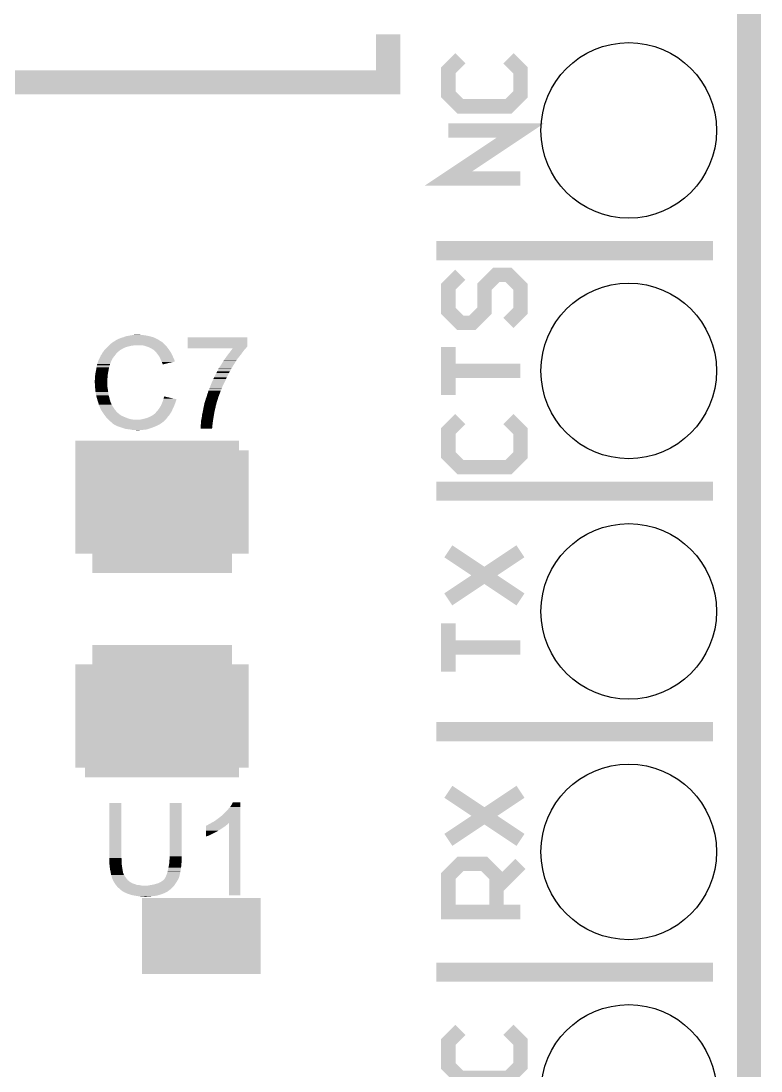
# Model space of a CAD drawing. Extents: x -0.06 to 0.95, y -0.15 to 2.11.
# Drawn here: x 0.6473 to 0.955, y 0.3089 to 0.7455 of the extents above; entities that cross this region are included whole.
import ezdxf

# ---------------------------------------------------------------- set-up
doc = ezdxf.new("R2010")
doc.units = 0
doc.layers.get('0').update_dxf_attribs({"linetype": 'CONTINUOUS'})
for name, color, linetype in [('LORA_CLICK_V104_GKO', 7, 'CONTINUOUS'), ('LORA_CLICK_V104_GTO', 6, 'CONTINUOUS'), ('LORA_CLICK_V104_GTS', 1, 'CONTINUOUS')]:
    doc.layers.add(name, color=color, linetype=linetype)

# ---------------------------------------------------------------- blocks, each defined once
blk = doc.blocks.new('RECTANGLE_11')
blk.add_solid([(0.029, 0.024), (0.029, -0.024), (-0.029, 0.024), (-0.029, -0.024)])
blk = doc.blocks.new('RECTANGLE_13')
blk.add_solid([(0.02465, 0.0158), (0.02465, -0.0158), (-0.02465, 0.0158), (-0.02465, -0.0158)])
blk = doc.blocks.new('ROUND_17')
blk.add_circle((0, 0), 0.0365)

msp = doc.modelspace()

# ---------------------------------------------------------------- linework, layer by layer
at = {"layer": 'LORA_CLICK_V104_GKO'}
for points, const_width in [([(0.95, -0.048), (0.95, 2.102)], 0.01), ([(0.95, -0.05), (0.95, 2.1)], 0.006)]:
    msp.add_lwpolyline(points, dxfattribs=dict(at, const_width=const_width))
at = {"layer": 'LORA_CLICK_V104_GTO'}
for points, const_width in [([(0.1, 0.72), (0.8, 0.72), (0.8, 0.74)], 0.01), ([(0.83, 0.73), (0.825, 0.725), (0.825, 0.715), (0.83, 0.71), (0.85, 0.71), (0.855, 0.715), (0.855, 0.725), (0.85, 0.73)], 0.006), ([(0.855, 0.68), (0.825, 0.68), (0.855, 0.7), (0.825, 0.7)], 0.006), ([(0.82, 0.65), (0.935, 0.65)], 0.008), ([(0.83, 0.64), (0.825, 0.635), (0.825, 0.625), (0.83, 0.62), (0.835, 0.62), (0.84, 0.625), (0.84, 0.635), (0.845, 0.64), (0.85, 0.64), (0.855, 0.635), (0.855, 0.625), (0.85, 0.62)], 0.006), ([(0.825, 0.59), (0.825, 0.61), (0.825, 0.6), (0.855, 0.6)], 0.006), ([(0.83, 0.58), (0.825, 0.575), (0.825, 0.565), (0.83, 0.56), (0.85, 0.56), (0.855, 0.565), (0.855, 0.575), (0.85, 0.58)], 0.006), ([(0.674, 0.524), (0.674, 0.567), (0.738, 0.567)], 0.008), ([(0.738, 0.524), (0.738, 0.567)], 0.008), ([(0.82, 0.55), (0.935, 0.55)], 0.008), ([(0.825, 0.505), (0.855, 0.525)], 0.006), ([(0.825, 0.525), (0.855, 0.505)], 0.006), ([(0.825, 0.475), (0.825, 0.495), (0.825, 0.485), (0.855, 0.485)], 0.006), ([(0.674, 0.435), (0.674, 0.478)], 0.008), ([(0.738, 0.435), (0.738, 0.478)], 0.008), ([(0.82, 0.45), (0.935, 0.45)], 0.008), ([(0.674, 0.435), (0.738, 0.435)], 0.008), ([(0.825, 0.405), (0.855, 0.425)], 0.006), ([(0.825, 0.425), (0.855, 0.405)], 0.006), ([(0.855, 0.375), (0.825, 0.375), (0.825, 0.39), (0.83, 0.395), (0.84, 0.395), (0.845, 0.39), (0.845, 0.375)], 0.006), ([(0.845, 0.385), (0.855, 0.395)], 0.006), ([(0.82, 0.35), (0.935, 0.35)], 0.008), ([(0.83, 0.326), (0.825, 0.321), (0.825, 0.311), (0.83, 0.306), (0.85, 0.306), (0.855, 0.311), (0.855, 0.321), (0.85, 0.326)], 0.006)]:
    msp.add_lwpolyline(points, dxfattribs=dict(at, const_width=const_width))
for points in [[(0.684, 0.6107), (0.68471, 0.6113), (0.7073, 0.6107), (0.7067, 0.6113)], [(0.68471, 0.6113), (0.68506, 0.6116), (0.7067, 0.6113), (0.7065, 0.6116)], [(0.68506, 0.6116), (0.6853, 0.6118), (0.7065, 0.6116), (0.7063, 0.6118)], [(0.6853, 0.6118), (0.68547, 0.6119), (0.7063, 0.6118), (0.7062, 0.6119)], [(0.68547, 0.6119), (0.68563, 0.612), (0.7062, 0.6119), (0.706, 0.612)], [(0.68563, 0.612), (0.6858, 0.6121), (0.706, 0.612), (0.7059, 0.6121)], [(0.6858, 0.6121), (0.68663, 0.6126), (0.7058, 0.6121), (0.705, 0.6126)], [(0.6858, 0.6121), (0.6858, 0.6121), (0.7059, 0.6121), (0.7058, 0.6121)], [(0.68663, 0.6126), (0.6868, 0.6127), (0.705, 0.6126), (0.70486, 0.6127)], [(0.6868, 0.6128), (0.6872, 0.613), (0.70472, 0.6128), (0.70444, 0.613)], [(0.6868, 0.6127), (0.6868, 0.6128), (0.70486, 0.6127), (0.70472, 0.6128)], [(0.6872, 0.613), (0.6875, 0.6131), (0.70444, 0.613), (0.7043, 0.6131)], [(0.6875, 0.6131), (0.6879, 0.6133), (0.7043, 0.6131), (0.7039, 0.6133)], [(0.6879, 0.6133), (0.6884, 0.6135), (0.7039, 0.6133), (0.7035, 0.6135)], [(0.6884, 0.6135), (0.6889, 0.6137), (0.7035, 0.6135), (0.70305, 0.6137)], [(0.6889, 0.6137), (0.6895, 0.6139), (0.70305, 0.6137), (0.7026, 0.6139)], [(0.6895, 0.6139), (0.6902, 0.6141), (0.7026, 0.6139), (0.70196, 0.6141)], [(0.6902, 0.6141), (0.6909, 0.6144), (0.70196, 0.6141), (0.701, 0.6144)], [(0.6909, 0.6144), (0.6925, 0.6147), (0.701, 0.6144), (0.6995, 0.6147)], [(0.6925, 0.6147), (0.6937, 0.6149), (0.6995, 0.6147), (0.6981, 0.6149)], [(0.6937, 0.6149), (0.6943, 0.615), (0.6981, 0.6149), (0.6975, 0.615)], [(0.6943, 0.615), (0.6961, 0.6151), (0.697, 0.615), (0.6966, 0.6151)], [(0.7166, 0.6102), (0.7166, 0.6139), (0.7415, 0.6102), (0.7415, 0.6139)], [(0.7166, 0.6139), (0.7166, 0.6139), (0.7415, 0.6139), (0.7166, 0.6139)], [(0.6807, 0.6066), (0.6809, 0.607), (0.68651, 0.6066), (0.68682, 0.607)], [(0.6809, 0.607), (0.68096, 0.6071), (0.68682, 0.607), (0.6869, 0.6071)], [(0.68096, 0.6071), (0.6812, 0.6075), (0.6869, 0.6071), (0.6873, 0.6075)], [(0.6812, 0.6075), (0.68169, 0.6082), (0.6873, 0.6075), (0.688, 0.6082)], [(0.68169, 0.6082), (0.6819, 0.6085), (0.688, 0.6082), (0.6884, 0.6085)], [(0.6819, 0.6085), (0.68199, 0.6086), (0.6884, 0.6085), (0.6885, 0.6086)], [(0.68199, 0.6086), (0.68263, 0.6093), (0.6885, 0.6086), (0.6897, 0.6093)], [(0.68263, 0.6093), (0.6829, 0.6096), (0.6897, 0.6093), (0.69035, 0.6096)], [(0.6829, 0.6096), (0.6832, 0.6099), (0.69035, 0.6096), (0.691, 0.6099)], [(0.6832, 0.6099), (0.6838, 0.6105), (0.691, 0.6099), (0.6934, 0.6105)], [(0.6838, 0.6105), (0.6839, 0.6106), (0.6934, 0.6105), (0.6944, 0.6106)], [(0.6839, 0.6106), (0.684, 0.6107), (0.6944, 0.6106), (0.6949, 0.6107)], [(0.6986, 0.6105), (0.6974, 0.6107), (0.7075, 0.6105), (0.7073, 0.6107)], [(0.6997, 0.6101), (0.6986, 0.6105), (0.7079, 0.6101), (0.7075, 0.6105)], [(0.7, 0.61), (0.6997, 0.6101), (0.708, 0.61), (0.7079, 0.6101)], [(0.7006, 0.6098), (0.7, 0.61), (0.70816, 0.6098), (0.708, 0.61)], [(0.7012, 0.6095), (0.7006, 0.6098), (0.7084, 0.6095), (0.70816, 0.6098)], [(0.7014, 0.6094), (0.7012, 0.6095), (0.70847, 0.6094), (0.7084, 0.6095)], [(0.7019, 0.6091), (0.7014, 0.6094), (0.70869, 0.6091), (0.70847, 0.6094)], [(0.7023, 0.6089), (0.7019, 0.6091), (0.70883, 0.6089), (0.70869, 0.6091)], [(0.7024, 0.6088), (0.7023, 0.6089), (0.7089, 0.6088), (0.70883, 0.6089)], [(0.70319, 0.6081), (0.7024, 0.6088), (0.7094, 0.6081), (0.7089, 0.6088)], [(0.7033, 0.608), (0.70319, 0.6081), (0.70946, 0.608), (0.7094, 0.6081)], [(0.70378, 0.6074), (0.7033, 0.608), (0.7098, 0.6074), (0.70946, 0.608)], [(0.7041, 0.607), (0.70378, 0.6074), (0.71, 0.607), (0.7098, 0.6074)], [(0.70438, 0.6066), (0.7041, 0.607), (0.7102, 0.6066), (0.71, 0.607)], [(0.7166, 0.6098), (0.7166, 0.6102), (0.7411, 0.6098), (0.7415, 0.6102)], [(0.7166, 0.6095), (0.7166, 0.6098), (0.7409, 0.6095), (0.7411, 0.6098)], [(0.7166, 0.6094), (0.7166, 0.6095), (0.7408, 0.6094), (0.7409, 0.6095)], [(0.73333, 0.6067), (0.7344, 0.6081), (0.7387, 0.6067), (0.7397, 0.6081)], [(0.7344, 0.6081), (0.73517, 0.6091), (0.7397, 0.6081), (0.7405, 0.6091)], [(0.73517, 0.6091), (0.7354, 0.6094), (0.7405, 0.6091), (0.7408, 0.6094)], [(0.67893, 0.6025), (0.679, 0.6027), (0.6843, 0.6025), (0.6843, 0.6027)], [(0.679, 0.6027), (0.67903, 0.6028), (0.6843, 0.6027), (0.6844, 0.6028)], [(0.67903, 0.6028), (0.67907, 0.6029), (0.6844, 0.6028), (0.6844, 0.6029)], [(0.67907, 0.6029), (0.67947, 0.6041), (0.6844, 0.6029), (0.6849, 0.6041)], [(0.67947, 0.6041), (0.6795, 0.6042), (0.6849, 0.6041), (0.68495, 0.6042)], [(0.6795, 0.6042), (0.68002, 0.6053), (0.68495, 0.6042), (0.6855, 0.6053)], [(0.68002, 0.6053), (0.6803, 0.6059), (0.6855, 0.6053), (0.68597, 0.6059)], [(0.6803, 0.606), (0.6804, 0.6061), (0.68604, 0.606), (0.68612, 0.6061)], [(0.6803, 0.6059), (0.6803, 0.606), (0.68597, 0.6059), (0.68604, 0.606)], [(0.6804, 0.6061), (0.6805, 0.6064), (0.68612, 0.6061), (0.68636, 0.6064)], [(0.6805, 0.6064), (0.6807, 0.6066), (0.68636, 0.6064), (0.68651, 0.6066)], [(0.7048, 0.606), (0.70438, 0.6066), (0.71047, 0.606), (0.7102, 0.6066)], [(0.70495, 0.6057), (0.7048, 0.606), (0.7106, 0.6057), (0.71047, 0.606)], [(0.7053, 0.605), (0.70495, 0.6057), (0.71095, 0.605), (0.7106, 0.6057)], [(0.70534, 0.6049), (0.7053, 0.605), (0.711, 0.6049), (0.71095, 0.605)], [(0.7057, 0.6041), (0.70534, 0.6049), (0.71124, 0.6041), (0.711, 0.6049)], [(0.7058, 0.6039), (0.7057, 0.6041), (0.7113, 0.6039), (0.71124, 0.6041)], [(0.7059, 0.6037), (0.7058, 0.6039), (0.71047, 0.6037), (0.7113, 0.6039)], [(0.7061, 0.6031), (0.7059, 0.6037), (0.70796, 0.6031), (0.71047, 0.6037)], [(0.7063, 0.6029), (0.7061, 0.6031), (0.70713, 0.6029), (0.70796, 0.6031)], [(0.7063, 0.6027), (0.7063, 0.6029), (0.7063, 0.6027), (0.70713, 0.6029)], [(0.7302, 0.602), (0.73095, 0.6032), (0.73544, 0.602), (0.7362, 0.6032)], [(0.73095, 0.6032), (0.73157, 0.6042), (0.7362, 0.6032), (0.7368, 0.6042)], [(0.73157, 0.6042), (0.7317, 0.6044), (0.7368, 0.6042), (0.73693, 0.6044)], [(0.7317, 0.6044), (0.73218, 0.6051), (0.73693, 0.6044), (0.7374, 0.6051)], [(0.73218, 0.6051), (0.7328, 0.606), (0.7374, 0.6051), (0.7381, 0.606)], [(0.7328, 0.606), (0.73333, 0.6067), (0.7381, 0.606), (0.7387, 0.6067)], [(0.6781, 0.5976), (0.6782, 0.5983), (0.68335, 0.5976), (0.6834, 0.5983)], [(0.6782, 0.5983), (0.6783, 0.599), (0.6834, 0.5983), (0.68352, 0.599)], [(0.6783, 0.599), (0.67839, 0.5995), (0.68352, 0.599), (0.6836, 0.5995)], [(0.67839, 0.5995), (0.6786, 0.6006), (0.6836, 0.5995), (0.6838, 0.6006)], [(0.6786, 0.6006), (0.67875, 0.6015), (0.6838, 0.6006), (0.684, 0.6015)], [(0.67875, 0.6015), (0.67888, 0.6023), (0.684, 0.6015), (0.6842, 0.6023)], [(0.67888, 0.6023), (0.6789, 0.6024), (0.6842, 0.6023), (0.68425, 0.6024)], [(0.6789, 0.6024), (0.67893, 0.6025), (0.68425, 0.6024), (0.6843, 0.6025)], [(0.72803, 0.5981), (0.72831, 0.5987), (0.7333, 0.5981), (0.7336, 0.5987)], [(0.72831, 0.5987), (0.72855, 0.5992), (0.7336, 0.5987), (0.7338, 0.5992)], [(0.72855, 0.5992), (0.7286, 0.5993), (0.7338, 0.5992), (0.73387, 0.5993)], [(0.7287, 0.5993), (0.7288, 0.5995), (0.73387, 0.5993), (0.734, 0.5995)], [(0.7288, 0.5995), (0.7289, 0.5998), (0.734, 0.5995), (0.7341, 0.5998)], [(0.7289, 0.5998), (0.7292, 0.6003), (0.7342, 0.5998), (0.73445, 0.6003)], [(0.7289, 0.5998), (0.7289, 0.5998), (0.7341, 0.5998), (0.7342, 0.5998)], [(0.7292, 0.6003), (0.7294, 0.6008), (0.73445, 0.6003), (0.7347, 0.6008)], [(0.7294, 0.6008), (0.72953, 0.601), (0.7347, 0.6008), (0.7348, 0.601)], [(0.72953, 0.601), (0.7302, 0.602), (0.7348, 0.601), (0.73544, 0.602)], [(0.678, 0.5961), (0.6781, 0.5965), (0.68324, 0.5961), (0.68327, 0.5965)], [(0.678, 0.5955), (0.678, 0.5961), (0.6832, 0.5955), (0.68324, 0.5961)], [(0.67805, 0.5946), (0.678, 0.5955), (0.6832, 0.5946), (0.6832, 0.5955)], [(0.67806, 0.5943), (0.67805, 0.5946), (0.6833, 0.5943), (0.6832, 0.5946)], [(0.6781, 0.5935), (0.67806, 0.5943), (0.6833, 0.5935), (0.6833, 0.5943)], [(0.6781, 0.5965), (0.6781, 0.5976), (0.68327, 0.5965), (0.68335, 0.5976)], [(0.7257, 0.5927), (0.72612, 0.5938), (0.73083, 0.5927), (0.7312, 0.5938)], [(0.72612, 0.5938), (0.7265, 0.5948), (0.7312, 0.5938), (0.7317, 0.5948)], [(0.7265, 0.5948), (0.72732, 0.5966), (0.7317, 0.5948), (0.7326, 0.5966)], [(0.72732, 0.5966), (0.7275, 0.597), (0.7326, 0.5966), (0.73275, 0.597)], [(0.7275, 0.597), (0.72769, 0.5974), (0.73275, 0.597), (0.7329, 0.5974)], [(0.72769, 0.5974), (0.72803, 0.5981), (0.7329, 0.5974), (0.7333, 0.5981)], [(0.67813, 0.5932), (0.6781, 0.5935), (0.6833, 0.5932), (0.6833, 0.5935)], [(0.67819, 0.5926), (0.67813, 0.5932), (0.6834, 0.5926), (0.6833, 0.5932)], [(0.6783, 0.5915), (0.67819, 0.5926), (0.68357, 0.5915), (0.6834, 0.5926)], [(0.67834, 0.5913), (0.6783, 0.5915), (0.6836, 0.5913), (0.68357, 0.5915)], [(0.6786, 0.5898), (0.67834, 0.5913), (0.6838, 0.5898), (0.6836, 0.5913)], [(0.6788, 0.589), (0.6786, 0.5898), (0.68403, 0.589), (0.6838, 0.5898)], [(0.7245, 0.5892), (0.7247, 0.59), (0.72944, 0.5892), (0.72974, 0.59)], [(0.7247, 0.59), (0.725, 0.5908), (0.72974, 0.59), (0.73004, 0.5908)], [(0.725, 0.5908), (0.72521, 0.5915), (0.73004, 0.5908), (0.7303, 0.5915)], [(0.72521, 0.5915), (0.7253, 0.5918), (0.7303, 0.5915), (0.73044, 0.5918)], [(0.7253, 0.5918), (0.72566, 0.5926), (0.73044, 0.5918), (0.7308, 0.5926)], [(0.72566, 0.5926), (0.7257, 0.5927), (0.7308, 0.5926), (0.73083, 0.5927)], [(0.67897, 0.5884), (0.6788, 0.589), (0.6842, 0.5884), (0.68403, 0.589)], [(0.6792, 0.5876), (0.67897, 0.5884), (0.68441, 0.5876), (0.6842, 0.5884)], [(0.67943, 0.5869), (0.6792, 0.5876), (0.6846, 0.5869), (0.68441, 0.5876)], [(0.67947, 0.5868), (0.67943, 0.5869), (0.6847, 0.5868), (0.6846, 0.5869)], [(0.67953, 0.5866), (0.67947, 0.5868), (0.6848, 0.5866), (0.6847, 0.5868)], [(0.6796, 0.5864), (0.67953, 0.5866), (0.68487, 0.5864), (0.6848, 0.5866)], [(0.67963, 0.5863), (0.6796, 0.5864), (0.6849, 0.5863), (0.68487, 0.5864)], [(0.6797, 0.586), (0.67963, 0.5863), (0.68505, 0.586), (0.6849, 0.5863)], [(0.6798, 0.5857), (0.6797, 0.586), (0.6852, 0.5857), (0.68505, 0.586)], [(0.6799, 0.5854), (0.6798, 0.5857), (0.68539, 0.5854), (0.6852, 0.5857)], [(0.68, 0.5852), (0.6799, 0.5854), (0.68551, 0.5852), (0.68539, 0.5854)], [(0.68014, 0.5849), (0.68, 0.5852), (0.6857, 0.5849), (0.68551, 0.5852)], [(0.7051, 0.585), (0.70534, 0.5853), (0.71083, 0.585), (0.711, 0.5853)], [(0.70534, 0.5853), (0.7055, 0.5855), (0.711, 0.5853), (0.71106, 0.5855)], [(0.7055, 0.5855), (0.70571, 0.586), (0.71106, 0.5855), (0.7112, 0.586)], [(0.70571, 0.586), (0.70597, 0.5866), (0.7112, 0.586), (0.7115, 0.5866)], [(0.70597, 0.5866), (0.7061, 0.5869), (0.7115, 0.5866), (0.71156, 0.5869)], [(0.7061, 0.5869), (0.70617, 0.5871), (0.71156, 0.5869), (0.7116, 0.5871)], [(0.70617, 0.5871), (0.70632, 0.5875), (0.7116, 0.5871), (0.7118, 0.5875)], [(0.70632, 0.5875), (0.7064, 0.5877), (0.7118, 0.5875), (0.71185, 0.5877)], [(0.7064, 0.5877), (0.70645, 0.5879), (0.71185, 0.5877), (0.7119, 0.5879)], [(0.70645, 0.5879), (0.7065, 0.5881), (0.7119, 0.5879), (0.712, 0.5881)], [(0.7065, 0.5881), (0.70652, 0.5882), (0.712, 0.5881), (0.712, 0.5882)], [(0.70652, 0.5882), (0.7066, 0.5885), (0.712, 0.5882), (0.71072, 0.5885)], [(0.7066, 0.5885), (0.7069, 0.5894), (0.71072, 0.5885), (0.7069, 0.5894)], [(0.72322, 0.5847), (0.72335, 0.5853), (0.7282, 0.5847), (0.7283, 0.5853)], [(0.72335, 0.5853), (0.72344, 0.5857), (0.7283, 0.5853), (0.7284, 0.5857)], [(0.72344, 0.5857), (0.72357, 0.5863), (0.7284, 0.5857), (0.7286, 0.5863)], [(0.72357, 0.5863), (0.72361, 0.5865), (0.7286, 0.5863), (0.7286, 0.5865)], [(0.72361, 0.5865), (0.7237, 0.5869), (0.7286, 0.5865), (0.72872, 0.5869)], [(0.7237, 0.5869), (0.7239, 0.5875), (0.72872, 0.5869), (0.72891, 0.5875)], [(0.7239, 0.5875), (0.7241, 0.588), (0.72891, 0.5875), (0.72906, 0.588)], [(0.7241, 0.588), (0.7242, 0.5885), (0.72906, 0.588), (0.72922, 0.5885)], [(0.7242, 0.5885), (0.72446, 0.5891), (0.72922, 0.5885), (0.7294, 0.5891)], [(0.72446, 0.5891), (0.7245, 0.5892), (0.7294, 0.5891), (0.72944, 0.5892)], [(0.68056, 0.584), (0.68014, 0.5849), (0.6863, 0.584), (0.6857, 0.5849)], [(0.6808, 0.5835), (0.68056, 0.584), (0.6867, 0.5835), (0.6863, 0.584)], [(0.68113, 0.583), (0.6808, 0.5835), (0.6871, 0.583), (0.6867, 0.5835)], [(0.68167, 0.5822), (0.68113, 0.583), (0.688, 0.5822), (0.6871, 0.583)], [(0.6818, 0.582), (0.68167, 0.5822), (0.68825, 0.582), (0.688, 0.5822)], [(0.68226, 0.5814), (0.6818, 0.582), (0.689, 0.5814), (0.68825, 0.582)], [(0.68242, 0.5812), (0.68226, 0.5814), (0.6896, 0.5812), (0.6892, 0.5814)], [(0.68226, 0.5814), (0.68226, 0.5814), (0.6892, 0.5814), (0.689, 0.5814)], [(0.68257, 0.581), (0.68242, 0.5812), (0.6899, 0.581), (0.6896, 0.5812)], [(0.68265, 0.5809), (0.68257, 0.581), (0.6902, 0.5809), (0.6899, 0.581)], [(0.6828, 0.5807), (0.68265, 0.5809), (0.69073, 0.5807), (0.6902, 0.5809)], [(0.6829, 0.5806), (0.6828, 0.5807), (0.691, 0.5806), (0.69073, 0.5807)], [(0.6993, 0.5803), (0.7004, 0.5807), (0.7079, 0.5803), (0.7082, 0.5807)], [(0.7004, 0.5807), (0.7016, 0.5813), (0.7082, 0.5807), (0.70873, 0.5813)], [(0.7016, 0.5813), (0.70195, 0.5815), (0.70873, 0.5813), (0.7089, 0.5815)], [(0.70195, 0.5815), (0.7023, 0.5817), (0.7089, 0.5815), (0.70903, 0.5817)], [(0.7023, 0.5817), (0.7028, 0.5821), (0.70903, 0.5817), (0.7093, 0.5821)], [(0.7028, 0.5821), (0.7031, 0.5824), (0.7093, 0.5821), (0.7095, 0.5824)], [(0.7031, 0.5824), (0.7033, 0.5825), (0.7095, 0.5824), (0.70957, 0.5825)], [(0.7033, 0.5825), (0.7035, 0.5828), (0.70957, 0.5825), (0.70977, 0.5828)], [(0.7035, 0.5828), (0.70365, 0.583), (0.70977, 0.5828), (0.7099, 0.583)], [(0.70365, 0.583), (0.7038, 0.5832), (0.7099, 0.583), (0.70999, 0.5832)], [(0.7038, 0.5832), (0.7041, 0.5835), (0.70999, 0.5832), (0.71012, 0.5835)], [(0.7041, 0.5835), (0.7044, 0.5839), (0.71012, 0.5835), (0.71029, 0.5839)], [(0.7044, 0.5839), (0.7048, 0.5844), (0.71029, 0.5839), (0.71051, 0.5844)], [(0.7048, 0.5844), (0.7049, 0.5846), (0.71051, 0.5844), (0.7106, 0.5846)], [(0.7049, 0.5846), (0.7051, 0.585), (0.7106, 0.5846), (0.71083, 0.585)], [(0.7225, 0.5806), (0.7226, 0.5816), (0.72739, 0.5806), (0.72756, 0.5816)], [(0.7226, 0.5816), (0.72264, 0.5818), (0.72756, 0.5816), (0.7276, 0.5818)], [(0.72264, 0.5818), (0.7228, 0.5825), (0.7276, 0.5818), (0.72768, 0.5825)], [(0.7228, 0.5825), (0.72284, 0.5827), (0.72768, 0.5825), (0.7277, 0.5827)], [(0.72284, 0.5827), (0.72298, 0.5834), (0.7277, 0.5827), (0.7279, 0.5834)], [(0.72298, 0.5834), (0.723, 0.5835), (0.7279, 0.5834), (0.72791, 0.5835)], [(0.723, 0.5835), (0.72311, 0.5841), (0.72791, 0.5835), (0.728, 0.5841)], [(0.72311, 0.5841), (0.7232, 0.5846), (0.728, 0.5841), (0.72817, 0.5846)], [(0.7232, 0.5846), (0.72322, 0.5847), (0.72817, 0.5846), (0.7282, 0.5847)], [(0.6833, 0.5802), (0.6829, 0.5806), (0.692, 0.5802), (0.691, 0.5806)], [(0.68354, 0.5799), (0.6833, 0.5802), (0.6931, 0.5799), (0.692, 0.5802)], [(0.6837, 0.5797), (0.68354, 0.5799), (0.6943, 0.5797), (0.6931, 0.5799)], [(0.6842, 0.5793), (0.6837, 0.5797), (0.707, 0.5793), (0.7074, 0.5797)], [(0.6846, 0.5789), (0.6842, 0.5793), (0.70654, 0.5789), (0.707, 0.5793)], [(0.685, 0.5786), (0.6846, 0.5789), (0.7062, 0.5786), (0.70654, 0.5789)], [(0.6852, 0.5784), (0.685, 0.5786), (0.706, 0.5784), (0.7061, 0.5786)], [(0.685, 0.5786), (0.685, 0.5786), (0.7061, 0.5786), (0.7062, 0.5786)], [(0.6853, 0.5783), (0.6852, 0.5784), (0.7057, 0.5783), (0.706, 0.5784)], [(0.6855, 0.5781), (0.6853, 0.5783), (0.7055, 0.5781), (0.7057, 0.5783)], [(0.6858, 0.5779), (0.6855, 0.5781), (0.70517, 0.5779), (0.7055, 0.5781)], [(0.6859, 0.5778), (0.6859, 0.5779), (0.705, 0.5778), (0.70517, 0.5779)], [(0.6875, 0.577), (0.6859, 0.5778), (0.7034, 0.577), (0.705, 0.5778)], [(0.68835, 0.5767), (0.6875, 0.577), (0.7026, 0.5767), (0.7034, 0.577)], [(0.6892, 0.5764), (0.68835, 0.5767), (0.7019, 0.5764), (0.7026, 0.5767)], [(0.6908, 0.5759), (0.6892, 0.5764), (0.7004, 0.5759), (0.7019, 0.5764)], [(0.6967, 0.5797), (0.6971, 0.5798), (0.7074, 0.5797), (0.7075, 0.5798)], [(0.6971, 0.5798), (0.6976, 0.5799), (0.7075, 0.5798), (0.7076, 0.5799)], [(0.6976, 0.5799), (0.6981, 0.58), (0.7076, 0.5799), (0.70767, 0.58)], [(0.6981, 0.58), (0.6993, 0.5803), (0.70767, 0.58), (0.7079, 0.5803)], [(0.722, 0.5764), (0.7221, 0.5768), (0.72684, 0.5764), (0.72688, 0.5768)], [(0.722, 0.576), (0.722, 0.5764), (0.7268, 0.576), (0.72684, 0.5764)], [(0.7221, 0.5778), (0.72215, 0.5781), (0.72697, 0.5778), (0.727, 0.5781)], [(0.7221, 0.5768), (0.7221, 0.5778), (0.72688, 0.5768), (0.72697, 0.5778)], [(0.72215, 0.5781), (0.7222, 0.5784), (0.727, 0.5781), (0.72705, 0.5784)], [(0.7222, 0.5791), (0.7223, 0.5798), (0.72715, 0.5791), (0.72725, 0.5798)], [(0.7222, 0.5784), (0.7222, 0.5791), (0.72705, 0.5784), (0.72715, 0.5791)], [(0.7223, 0.5798), (0.72237, 0.5801), (0.72725, 0.5798), (0.7273, 0.5801)], [(0.72237, 0.5801), (0.7225, 0.5806), (0.7273, 0.5801), (0.72739, 0.5806)], [(0.6916, 0.5758), (0.6908, 0.5759), (0.7001, 0.5758), (0.7004, 0.5759)], [(0.6932, 0.5756), (0.6916, 0.5758), (0.6992, 0.5756), (0.7001, 0.5758)], [(0.69355, 0.5755), (0.6932, 0.5756), (0.6982, 0.5755), (0.6992, 0.5756)], [(0.6939, 0.5754), (0.69355, 0.5755), (0.6971, 0.5754), (0.6982, 0.5755)], [(0.6954, 0.5753), (0.695, 0.5754), (0.696, 0.5753), (0.6971, 0.5754)], [(0.684, 0.3974), (0.684, 0.4204), (0.6891, 0.3974), (0.6891, 0.4204)], [(0.684, 0.4204), (0.684, 0.4204), (0.6891, 0.4204), (0.684, 0.4204)], [(0.7091, 0.3982), (0.7091, 0.4204), (0.7142, 0.3982), (0.7142, 0.4204)], [(0.7091, 0.4204), (0.7091, 0.4204), (0.7142, 0.4204), (0.7091, 0.4204)], [(0.7343, 0.4187), (0.7349, 0.4196), (0.7385, 0.4187), (0.7385, 0.4196)], [(0.7349, 0.4196), (0.7354, 0.4206), (0.7385, 0.4196), (0.7385, 0.4206)], [(0.7354, 0.4206), (0.7354, 0.4206), (0.7385, 0.4206), (0.7354, 0.4206)], [(0.7301, 0.4145), (0.7312, 0.4154), (0.7385, 0.4145), (0.7385, 0.4154)], [(0.7312, 0.4154), (0.7329, 0.4171), (0.7385, 0.4154), (0.7385, 0.4171)], [(0.7329, 0.4171), (0.7343, 0.4187), (0.7385, 0.4171), (0.7385, 0.4187)], [(0.7243, 0.4105), (0.7243, 0.4109), (0.732, 0.4105), (0.73248, 0.4109)], [(0.7243, 0.41), (0.7243, 0.4105), (0.7312, 0.41), (0.732, 0.4105)], [(0.7244, 0.4109), (0.7245, 0.411), (0.73248, 0.4109), (0.7326, 0.411)], [(0.7245, 0.411), (0.7247, 0.4111), (0.7326, 0.411), (0.73272, 0.4111)], [(0.7247, 0.4111), (0.725, 0.4112), (0.73272, 0.4111), (0.73285, 0.4112)], [(0.725, 0.4112), (0.7253, 0.4114), (0.73285, 0.4112), (0.7331, 0.4114)], [(0.7253, 0.4114), (0.7257, 0.4116), (0.7331, 0.4114), (0.73337, 0.4116)], [(0.7257, 0.4116), (0.72587, 0.4117), (0.73337, 0.4116), (0.7335, 0.4117)], [(0.72587, 0.4117), (0.72637, 0.412), (0.7335, 0.4117), (0.7337, 0.412)], [(0.72637, 0.412), (0.7267, 0.4122), (0.7385, 0.412), (0.7385, 0.4122)], [(0.72637, 0.412), (0.72637, 0.412), (0.7337, 0.412), (0.7338, 0.412)], [(0.7267, 0.4122), (0.7278, 0.4128), (0.7385, 0.4122), (0.7385, 0.4128)], [(0.7278, 0.4128), (0.7289, 0.4136), (0.7385, 0.4128), (0.7385, 0.4136)], [(0.7289, 0.4136), (0.7301, 0.4145), (0.7385, 0.4136), (0.7385, 0.4145)], [(0.7338, 0.382), (0.7338, 0.412), (0.7385, 0.382), (0.7385, 0.412)], [(0.7243, 0.4094), (0.7243, 0.41), (0.7303, 0.4094), (0.7312, 0.41)], [(0.7243, 0.4088), (0.7243, 0.4094), (0.7293, 0.4088), (0.7303, 0.4094)], [(0.7243, 0.4087), (0.7243, 0.4088), (0.7292, 0.4087), (0.7292, 0.4088)], [(0.7243, 0.4088), (0.7243, 0.4088), (0.7292, 0.4088), (0.7293, 0.4088)], [(0.7243, 0.4085), (0.7243, 0.4087), (0.7288, 0.4085), (0.7292, 0.4087)], [(0.7243, 0.4082), (0.7243, 0.4085), (0.7283, 0.4082), (0.7288, 0.4085)], [(0.7243, 0.4079), (0.7243, 0.4082), (0.7276, 0.4079), (0.7283, 0.4082)], [(0.7243, 0.4067), (0.7243, 0.4079), (0.7252, 0.4067), (0.7276, 0.4079)], [(0.7243, 0.4064), (0.7243, 0.4067), (0.7243, 0.4064), (0.7252, 0.4067)], [(0.684, 0.3971), (0.684, 0.3974), (0.68917, 0.3971), (0.6891, 0.3974)], [(0.7091, 0.3973), (0.7091, 0.3982), (0.7142, 0.3973), (0.7142, 0.3982)], [(0.68401, 0.397), (0.684, 0.3971), (0.6892, 0.397), (0.68917, 0.3971)], [(0.6841, 0.396), (0.68401, 0.397), (0.6892, 0.396), (0.6892, 0.397)], [(0.6841, 0.3954), (0.6841, 0.396), (0.6892, 0.3954), (0.6892, 0.396)], [(0.6841, 0.395), (0.6841, 0.3954), (0.68923, 0.395), (0.6892, 0.3954)], [(0.68419, 0.3942), (0.6841, 0.395), (0.6893, 0.3942), (0.68923, 0.395)], [(0.6842, 0.3941), (0.68419, 0.3942), (0.68932, 0.3941), (0.6893, 0.3942)], [(0.6844, 0.3925), (0.6842, 0.3941), (0.68958, 0.3925), (0.68932, 0.3941)], [(0.7083, 0.3919), (0.70863, 0.3934), (0.71362, 0.3919), (0.7139, 0.3934)], [(0.70863, 0.3934), (0.7087, 0.3937), (0.7139, 0.3934), (0.71392, 0.3937)], [(0.7087, 0.3937), (0.7089, 0.3947), (0.71392, 0.3937), (0.71399, 0.3947)], [(0.7089, 0.3947), (0.70892, 0.3949), (0.71399, 0.3947), (0.714, 0.3949)], [(0.70892, 0.3949), (0.70898, 0.3955), (0.714, 0.3949), (0.7141, 0.3955)], [(0.70898, 0.3955), (0.709, 0.3957), (0.7141, 0.3955), (0.7141, 0.3957)], [(0.709, 0.3957), (0.70909, 0.3968), (0.7141, 0.3957), (0.7141, 0.3968)], [(0.70909, 0.3968), (0.7091, 0.3969), (0.7141, 0.3968), (0.71412, 0.3969)], [(0.7091, 0.3969), (0.7091, 0.3973), (0.71412, 0.3969), (0.7142, 0.3973)], [(0.6846, 0.3918), (0.6844, 0.3925), (0.6897, 0.3918), (0.68958, 0.3925)], [(0.68467, 0.3913), (0.6846, 0.3918), (0.6898, 0.3913), (0.6897, 0.3918)], [(0.6847, 0.3911), (0.68467, 0.3913), (0.68988, 0.3911), (0.6898, 0.3913)], [(0.68475, 0.3908), (0.6847, 0.3911), (0.69, 0.3908), (0.68988, 0.3911)], [(0.68477, 0.3907), (0.68475, 0.3908), (0.69, 0.3907), (0.69, 0.3908)], [(0.6848, 0.3905), (0.68477, 0.3907), (0.69013, 0.3905), (0.69, 0.3907)], [(0.68484, 0.3904), (0.6848, 0.3905), (0.6902, 0.3904), (0.69013, 0.3905)], [(0.685, 0.39), (0.68484, 0.3904), (0.6904, 0.39), (0.6902, 0.3904)], [(0.6851, 0.3895), (0.685, 0.39), (0.6908, 0.3895), (0.6904, 0.39)], [(0.6853, 0.3889), (0.6851, 0.3895), (0.6912, 0.3889), (0.6908, 0.3895)], [(0.6854, 0.3887), (0.6853, 0.3889), (0.69137, 0.3887), (0.6912, 0.3889)], [(0.6854, 0.3885), (0.6854, 0.3887), (0.69153, 0.3885), (0.69137, 0.3887)], [(0.7068, 0.3885), (0.7069, 0.3887), (0.71265, 0.3885), (0.71275, 0.3887)], [(0.7069, 0.3887), (0.707, 0.3888), (0.71275, 0.3887), (0.7128, 0.3888)], [(0.707, 0.3888), (0.7071, 0.3889), (0.7128, 0.3888), (0.7129, 0.3889)], [(0.7071, 0.3889), (0.7073, 0.3893), (0.7129, 0.3889), (0.71301, 0.3893)], [(0.7073, 0.3893), (0.7075, 0.3896), (0.71301, 0.3893), (0.7131, 0.3896)], [(0.7075, 0.3896), (0.70778, 0.3903), (0.7131, 0.3896), (0.7133, 0.3903)], [(0.70778, 0.3903), (0.7079, 0.3906), (0.7133, 0.3903), (0.71336, 0.3906)], [(0.7079, 0.3906), (0.7081, 0.3912), (0.71336, 0.3906), (0.71348, 0.3912)], [(0.7081, 0.3912), (0.70827, 0.3918), (0.71348, 0.3912), (0.7136, 0.3918)], [(0.70827, 0.3918), (0.7083, 0.3919), (0.7136, 0.3918), (0.71362, 0.3919)], [(0.68552, 0.3883), (0.6854, 0.3885), (0.6917, 0.3883), (0.69153, 0.3885)], [(0.68587, 0.3877), (0.68552, 0.3883), (0.6924, 0.3877), (0.6917, 0.3883)], [(0.6861, 0.3873), (0.68587, 0.3877), (0.69304, 0.3873), (0.6924, 0.3877)], [(0.68616, 0.3872), (0.6861, 0.3873), (0.6932, 0.3872), (0.69304, 0.3873)], [(0.68629, 0.387), (0.68616, 0.3872), (0.6935, 0.387), (0.6933, 0.3872)], [(0.68616, 0.3872), (0.68616, 0.3872), (0.6933, 0.3872), (0.6932, 0.3872)], [(0.68642, 0.3868), (0.68629, 0.387), (0.694, 0.3868), (0.6935, 0.387)], [(0.68655, 0.3866), (0.68642, 0.3868), (0.6947, 0.3866), (0.694, 0.3868)], [(0.68674, 0.3863), (0.68655, 0.3866), (0.6955, 0.3863), (0.6947, 0.3866)], [(0.6868, 0.3862), (0.68674, 0.3863), (0.6965, 0.3862), (0.6955, 0.3863)], [(0.68698, 0.386), (0.6868, 0.3862), (0.6975, 0.386), (0.6965, 0.3862)], [(0.68707, 0.3859), (0.68698, 0.386), (0.6987, 0.3859), (0.6975, 0.386)], [(0.6876, 0.3853), (0.68707, 0.3859), (0.71039, 0.3853), (0.71092, 0.3859)], [(0.68771, 0.3852), (0.6876, 0.3853), (0.7103, 0.3852), (0.71039, 0.3853)], [(0.68874, 0.3843), (0.68771, 0.3852), (0.7093, 0.3843), (0.7103, 0.3852)], [(0.6892, 0.3839), (0.68874, 0.3843), (0.70877, 0.3839), (0.7093, 0.3843)], [(0.6993, 0.3859), (0.6996, 0.386), (0.71092, 0.3859), (0.71101, 0.386)], [(0.7001, 0.386), (0.7006, 0.3861), (0.71101, 0.386), (0.7111, 0.3861)], [(0.7006, 0.3861), (0.7018, 0.3863), (0.7111, 0.3861), (0.71123, 0.3863)], [(0.7018, 0.3863), (0.7031, 0.3866), (0.71123, 0.3863), (0.71143, 0.3866)], [(0.7031, 0.3866), (0.7044, 0.387), (0.71143, 0.3866), (0.7117, 0.387)], [(0.7044, 0.387), (0.7056, 0.3876), (0.7117, 0.387), (0.71208, 0.3876)], [(0.7056, 0.3876), (0.7059, 0.3878), (0.71208, 0.3876), (0.7122, 0.3878)], [(0.7059, 0.3878), (0.7062, 0.388), (0.7122, 0.3878), (0.71233, 0.388)], [(0.7062, 0.388), (0.7067, 0.3884), (0.71233, 0.388), (0.7126, 0.3884)], [(0.7067, 0.3884), (0.7068, 0.3885), (0.7126, 0.3884), (0.71265, 0.3885)], [(0.6898, 0.3835), (0.6892, 0.3839), (0.70823, 0.3835), (0.70877, 0.3839)], [(0.69, 0.3834), (0.6898, 0.3835), (0.7081, 0.3834), (0.70823, 0.3835)], [(0.6902, 0.3833), (0.69, 0.3834), (0.7079, 0.3833), (0.708, 0.3834)], [(0.69, 0.3834), (0.69, 0.3834), (0.708, 0.3834), (0.7081, 0.3834)], [(0.6903, 0.3832), (0.6902, 0.3833), (0.70765, 0.3832), (0.7078, 0.3833)], [(0.6902, 0.3833), (0.6902, 0.3833), (0.7078, 0.3833), (0.7079, 0.3833)], [(0.69053, 0.3831), (0.6903, 0.3832), (0.7075, 0.3831), (0.70765, 0.3832)], [(0.691, 0.3829), (0.69053, 0.3831), (0.7071, 0.3829), (0.7075, 0.3831)], [(0.69123, 0.3828), (0.691, 0.3829), (0.7067, 0.3828), (0.7071, 0.3829)], [(0.6917, 0.3826), (0.69123, 0.3828), (0.7063, 0.3826), (0.7067, 0.3828)], [(0.6929, 0.3822), (0.6917, 0.3826), (0.7051, 0.3822), (0.7063, 0.3826)], [(0.6932, 0.3821), (0.6929, 0.3822), (0.70475, 0.3821), (0.7051, 0.3822)], [(0.6947, 0.3818), (0.6932, 0.3821), (0.7037, 0.3818), (0.70475, 0.3821)], [(0.69535, 0.3817), (0.6947, 0.3818), (0.7029, 0.3817), (0.7037, 0.3818)], [(0.696, 0.3816), (0.69535, 0.3817), (0.702, 0.3816), (0.7029, 0.3817)], [(0.6967, 0.3815), (0.696, 0.3816), (0.70155, 0.3815), (0.702, 0.3816)], [(0.6973, 0.3814), (0.6967, 0.3815), (0.7011, 0.3814), (0.70155, 0.3815)], [(0.6987, 0.3813), (0.6983, 0.3814), (0.6992, 0.3813), (0.7011, 0.3814)]]:
    msp.add_solid(points, dxfattribs=at)

# ---------------------------------------------------------------- block references
at = {"layer": 'LORA_CLICK_V104_GTS'}
for name, p in [('ROUND_17', (0.9, 0.7)), ('ROUND_17', (0.9, 0.6)), ('RECTANGLE_11', (0.706, 0.54)), ('ROUND_17', (0.9, 0.5)), ('RECTANGLE_11', (0.706, 0.462)), ('ROUND_17', (0.9, 0.4)), ('RECTANGLE_13', (0.7223, 0.365)), ('ROUND_17', (0.9, 0.3))]:
    msp.add_blockref(name, p, dxfattribs=at)

doc.saveas('drawing.dxf')
